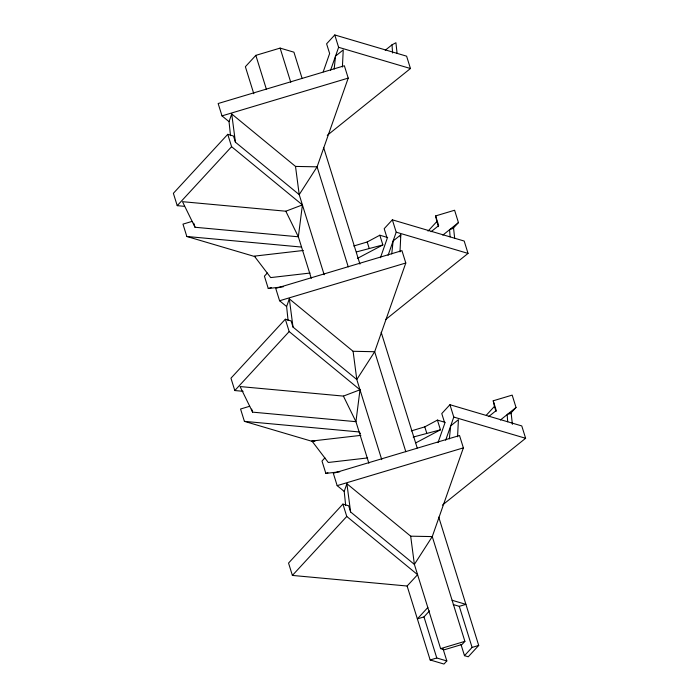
<?xml version="1.0" encoding="UTF-8"?>
<svg xmlns="http://www.w3.org/2000/svg" width="699" height="699" viewBox="0 0 699 699"><rect width="100%" height="100%" fill="white"/><g stroke="black" fill="none" stroke-linecap="round" stroke-linejoin="round"><path stroke-width="1.05" d="M342.396 67.034L343.244 49.917L335.52 56.112L334.166 69.096M399.985 251.911L400.824 234.794L393.109 240.998L391.746 253.982M457.565 436.788L458.413 419.68L450.689 425.874L449.335 438.858M184.475 206.336L177.223 205.663L173.378 193.317L227.752 134.33L231.596 146.685L302.414 204.912L298.351 236.795L311.291 278.333M243.095 391.309L234.803 390.549L230.958 378.194L285.332 319.216L289.176 331.571L360.002 389.789L355.94 421.68L368.871 463.21M230.513 135.685L229.036 121.661L231.727 113.972L295.511 166.414L317.093 166.834L348.251 266.869M323.209 71.84L329.631 53.526L326.599 43.81L334.769 34.95L406.608 56.173L410.453 68.528L327.263 135.335M330.496 70.459L338.613 47.305L334.769 34.95M229.036 121.661L222.002 115.877L218.149 103.522L344.362 65.767L348.216 78.113L317.093 166.834L299.216 194.637L324.161 274.724M288.093 320.57L286.616 306.538L289.316 298.857L353.1 351.291L374.681 351.719L405.831 451.746M380.431 257.739L387.211 238.411L384.188 228.687L392.349 219.827L464.197 241.05L468.042 253.405L385.691 319.53M388.076 255.336L396.202 232.182L392.349 219.827M400.108 236.847L400.824 234.794M286.616 306.538L279.583 300.753L275.738 288.399L401.951 250.644L405.796 262.999L374.681 351.719L356.796 379.522L381.741 459.601M345.673 505.447L344.205 491.414L346.896 483.734L410.68 536.177L432.262 536.596L464.896 641.359L462.039 644.452L444.381 649.738L440.615 648.62L414.385 564.399L410.68 536.177M438.02 442.616L444.8 423.288L441.768 413.572L449.938 404.712L521.777 425.936L525.622 438.282L442.423 505.089M445.665 440.221L453.782 417.067L449.938 404.712M344.205 491.414L337.163 485.63L333.318 473.284L459.531 435.521L463.376 447.876L432.262 536.596L414.385 564.399L350.601 511.956L348.679 505.796L342.912 504.093L288.547 563.071L292.392 575.426L407.124 586.015L417.583 574.674L346.765 516.447L342.912 504.093M253.798 93.736L245.375 66.711L255.834 55.361L280.116 48.1L293.929 52.18L302.02 78.139M177.223 205.663L231.596 146.685M267.324 273.003L264.414 276.166L268.259 288.512L283.244 286.782M234.803 390.549L289.176 331.571M428.033 231.098L436.866 221.522L435.643 215.912L454.595 210.242L458.439 222.588L453.301 228.171M324.904 457.889L321.994 461.043L325.848 473.398L339.758 471.79M292.392 575.426L346.765 516.447M486.355 415.18L494.446 406.399L493.223 400.789L512.184 395.118L516.028 407.473L510.148 413.852M427.823 607.536L417.364 618.886L423.978 616.902L429.518 610.9M442.991 648.628L446.827 660.957L443.979 664.05L430.156 659.97L407.124 586.015M478.71 645.439L468.251 656.789L464.486 655.671L472.087 647.423L478.71 645.439L438.745 517.129M385.245 50.249L392.008 44.823L395.922 42.744L397.102 53.517M431.073 231.727L438.666 225.628L435.643 215.912M442.825 235.135L458.439 222.588M451.816 228.984L453.502 227.629L454.682 238.394M488.662 416.604L496.255 410.514L493.223 400.789M500.414 420.012L516.028 407.473M509.396 413.869L511.091 412.506L512.384 424.354M353.729 246.013L367.202 241.985L379.837 235.214L387.683 237.538M411.318 430.899L424.791 426.862L437.417 420.099L445.272 422.414M357.372 258.429L382.869 244.938L379.837 235.214M453.502 227.629L449.588 229.7L450.104 236.882M415.905 442.817L440.449 429.815L437.417 420.099M511.091 412.506L507.168 414.586L507.692 421.768M285.821 211.212L298.351 236.795L195.021 227.262L182.491 201.679L285.821 211.212L302.414 204.912M343.41 396.097L355.94 421.68L252.601 412.139L240.072 386.556L343.41 396.097L360.002 389.789M222.002 115.877L348.216 78.113M192.085 221.4L182.972 224.126L186.816 236.48L255.537 256.778M356.621 251.885L382.869 244.938M268.259 288.512L271.387 287.577M279.583 300.753L405.796 262.999M249.674 406.276L240.561 409.011L244.405 421.357L313.126 441.654M413.161 437.076L440.449 429.815M325.848 473.398L327.927 472.769M337.163 485.63L463.376 447.876M453.267 604.556L459.295 606.339L465.918 604.355L452.096 600.275M440.615 648.62L464.896 641.359M430.156 659.97L436.779 657.986L446.827 660.957M303.305 250.478L254.357 256.131L270.696 277.59L310.068 273.047M367.648 457.924L328.277 462.476L311.946 441.017L360.894 435.363M186.816 236.48L301.557 247.07M244.405 421.357L359.137 431.947L360.483 433.59M311.946 441.017L314.926 441.287M338.613 47.305L410.453 68.528M227.752 134.33L233.51 136.034L235.432 142.203L299.216 194.637L295.511 166.414M396.202 232.182L468.042 253.405M285.332 319.216L291.099 320.92L293.012 327.08L356.796 379.522L353.1 351.291M453.782 417.067L525.622 438.282M436.866 221.522L438.465 226.651M494.446 406.399L496.045 411.536M367.202 241.985L369.124 248.145M424.791 426.862L426.713 433.031M323.585 147.402L359.941 264.1M381.173 332.278L417.198 447.937M459.295 606.339L472.087 647.423M280.116 48.1L290.758 82.264M460.964 644.373L464.486 655.671M255.834 55.361L266.45 89.455M423.978 616.902L436.779 657.986M193.737 223.156L195.021 227.262M251.64 409.055L252.601 412.139M346.896 483.734L350.601 511.956M289.316 298.857L293.012 327.08M231.727 113.972L235.432 142.203M392.008 44.823L392.593 53.028"/></g></svg>
